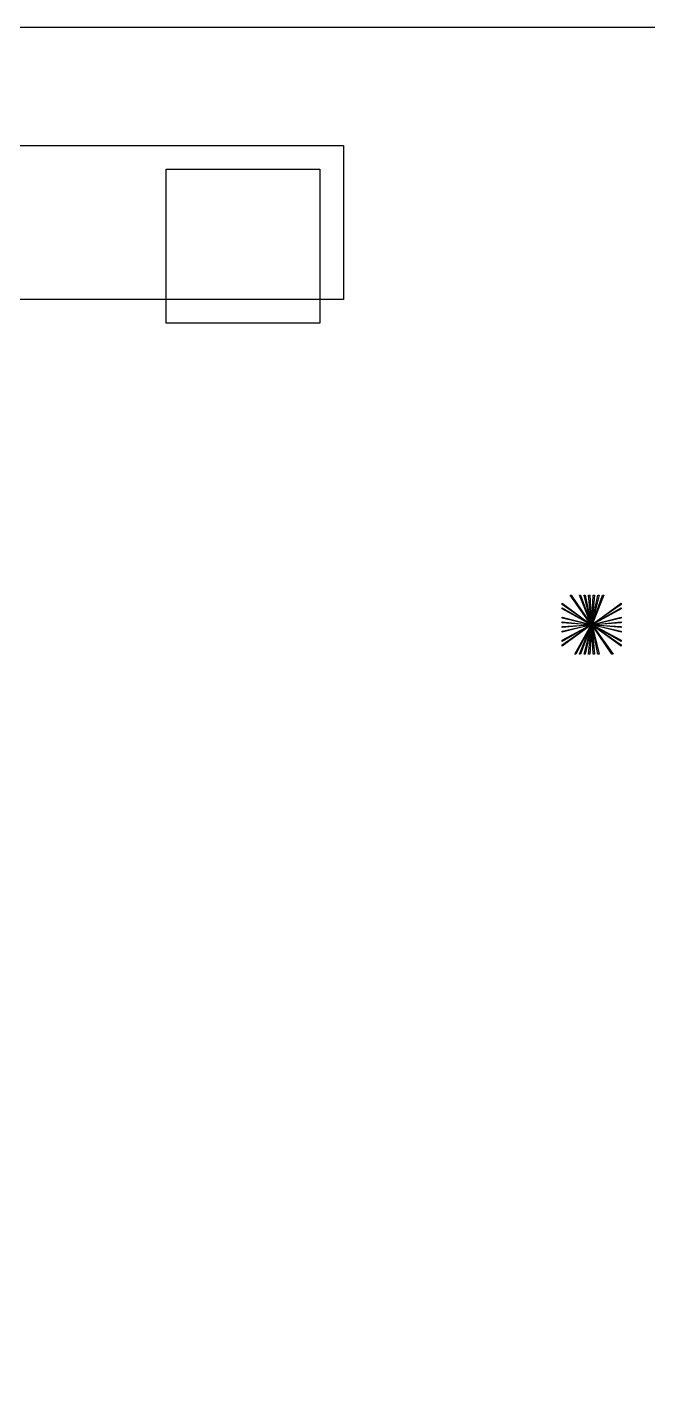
# Model space of a CAD drawing. Extents: x 0 to 6000, y 0 to 6000.
# Drawn here: x 2378 to 2902, y 4845 to 6000 of the extents above; entities that cross this region are included whole.
import ezdxf

# ---------------------------------------------------------------- set-up
doc = ezdxf.new("R2010")
doc.units = 0
doc.header["$MEASUREMENT"] = 0
for name, color, linetype in [('L0D0', 1, 'CONTINUOUS'), ('L13D0', 14, 'CONTINUOUS'), ('L19D0', 16, 'CONTINUOUS'), ('L2D0', 9, 'CONTINUOUS'), ('L5D0', 17, 'CONTINUOUS'), ('L7D0', 3, 'CONTINUOUS'), ('L9D0', 15, 'CONTINUOUS')]:
    doc.layers.add(name, color=color, linetype=linetype)

msp = doc.modelspace()

# ---------------------------------------------------------------- linework, layer by layer
at = {"layer": 'L0D0'}
msp.add_lwpolyline([(0, 0), (0, 6000), (6000, 6000), (6000, 0)], close=True, dxfattribs=at)
at = {"layer": 'L13D0'}
for points in [[(2854.519, 5494.82), (2854.518, 5494.821), (2854.517, 5494.821), (2854.516, 5494.821), (2854.515, 5494.821), (2854.514, 5494.821), (2854.513, 5494.822), (2854.511, 5494.822), (2854.51, 5494.822), (2854.509, 5494.822), (2854.508, 5494.823), (2854.507, 5494.823), (2854.506, 5494.823), (2854.505, 5494.824), (2854.504, 5494.824), (2854.504, 5494.824), (2854.503, 5494.825), (2854.502, 5494.825), (2854.501, 5494.826), (2854.5, 5494.826), (2854.499, 5494.827), (2854.498, 5494.827), (2854.497, 5494.828), (2854.496, 5494.828), (2854.495, 5494.829), (2854.494, 5494.829), (2854.493, 5494.83), (2854.492, 5494.83), (2854.492, 5494.831), (2854.491, 5494.831), (2854.49, 5494.832), (2854.489, 5494.833), (2854.488, 5494.833), (2854.487, 5494.834), (2854.487, 5494.835), (2854.486, 5494.835), (2854.485, 5494.836), (2854.484, 5494.837), (2854.484, 5494.838), (2854.483, 5494.838), (2854.482, 5494.839), (2854.481, 5494.84), (2854.481, 5494.841), (2854.48, 5494.841), (2854.479, 5494.842), (2854.479, 5494.843), (2854.478, 5494.844), (2854.477, 5494.845), (2854.477, 5494.846), (2854.476, 5494.846), (2854.476, 5494.847), (2854.475, 5494.848), (2854.475, 5494.849), (2854.474, 5494.85), (2854.474, 5494.851), (2854.473, 5494.852), (2854.473, 5494.853), (2854.472, 5494.854), (2854.472, 5494.855), (2854.471, 5494.856), (2854.471, 5494.857), (2854.47, 5494.858), (2854.47, 5494.858), (2854.47, 5494.859), (2854.469, 5494.86), (2854.469, 5494.861), (2854.469, 5494.862), (2854.468, 5494.863), (2854.468, 5494.864), (2854.468, 5494.865), (2854.468, 5494.867), (2854.467, 5494.868), (2854.467, 5494.869), (2854.467, 5494.87), (2854.467, 5494.871), (2854.467, 5494.872), (2854.466, 5494.873), (2854.466, 5494.874), (2854.466, 5494.875), (2854.466, 5494.876), (2854.466, 5494.877), (2854.466, 5494.878), (2854.466, 5494.879), (2854.466, 5494.88), (2854.466, 5494.881), (2854.466, 5494.882), (2854.466, 5494.883), (2854.466, 5494.884), (2854.466, 5494.885), (2854.466, 5494.886), (2854.466, 5494.887), (2854.467, 5494.888), (2854.467, 5494.889), (2854.467, 5494.89), (2854.467, 5494.891), (2854.467, 5494.892), (2854.468, 5494.893), (2854.468, 5494.895), (2854.468, 5494.896), (2854.468, 5494.897), (2854.469, 5494.898), (2854.469, 5494.899), (2854.469, 5494.9), (2854.47, 5494.901), (2854.47, 5494.902), (2854.47, 5494.902), (2854.471, 5494.903), (2854.471, 5494.904), (2854.472, 5494.905), (2854.472, 5494.906), (2854.473, 5494.907), (2854.473, 5494.908), (2854.474, 5494.909), (2854.474, 5494.91), (2854.475, 5494.911), (2854.475, 5494.912), (2854.476, 5494.913), (2854.476, 5494.914), (2854.477, 5494.914), (2854.477, 5494.915), (2854.478, 5494.916), (2854.479, 5494.917), (2854.479, 5494.918), (2854.48, 5494.919), (2854.481, 5494.919), (2854.481, 5494.92), (2854.482, 5494.921), (2854.483, 5494.922), (2854.484, 5494.922), (2854.484, 5494.923), (2854.485, 5494.924), (2854.486, 5494.925), (2854.487, 5494.925), (2854.487, 5494.926), (2854.488, 5494.927), (2854.489, 5494.927), (2854.49, 5494.928), (2854.491, 5494.929), (2854.492, 5494.929), (2854.492, 5494.93), (2854.493, 5494.93), (2854.494, 5494.931), (2854.495, 5494.931), (2854.496, 5494.932), (2854.497, 5494.932), (2854.498, 5494.933), (2854.499, 5494.933), (2854.5, 5494.934), (2854.501, 5494.934), (2854.502, 5494.935), (2854.503, 5494.935), (2854.504, 5494.936), (2854.504, 5494.936), (2854.505, 5494.936), (2854.506, 5494.937), (2854.507, 5494.937), (2854.508, 5494.937), (2854.509, 5494.938), (2854.51, 5494.938), (2854.511, 5494.938), (2854.511, 5495.056), (2836.846, 5520), (2837.846, 5520), (2854.541, 5495.076), (2854.541, 5494.938), (2854.542, 5494.938), (2854.543, 5494.938), (2854.544, 5494.937), (2854.545, 5494.937), (2854.546, 5494.937), (2854.547, 5494.936), (2854.548, 5494.936), (2854.548, 5494.936), (2854.549, 5494.935), (2854.55, 5494.935), (2854.551, 5494.934), (2854.552, 5494.934), (2854.553, 5494.933), (2854.554, 5494.933), (2854.555, 5494.932), (2854.556, 5494.932), (2854.557, 5494.931), (2854.558, 5494.931), (2854.559, 5494.93), (2854.56, 5494.93), (2854.56, 5494.929), (2854.561, 5494.929), (2854.562, 5494.928), (2854.563, 5494.927), (2854.564, 5494.927), (2854.565, 5494.926), (2854.565, 5494.925), (2854.566, 5494.925), (2854.567, 5494.924), (2854.568, 5494.923), (2854.568, 5494.922), (2854.569, 5494.922), (2854.57, 5494.921), (2854.571, 5494.92), (2854.571, 5494.919), (2854.572, 5494.919), (2854.573, 5494.918), (2854.573, 5494.917), (2854.574, 5494.916), (2854.575, 5494.915), (2854.575, 5494.914), (2854.576, 5494.914), (2854.576, 5494.913), (2854.577, 5494.912), (2854.577, 5494.911), (2854.578, 5494.91), (2854.578, 5494.909), (2854.579, 5494.908), (2854.579, 5494.907), (2854.58, 5494.906), (2854.58, 5494.905), (2854.581, 5494.904), (2854.581, 5494.903), (2854.582, 5494.902), (2854.582, 5494.902), (2854.582, 5494.901), (2854.583, 5494.9), (2854.583, 5494.899), (2854.583, 5494.898), (2854.584, 5494.897), (2854.584, 5494.896), (2854.584, 5494.895), (2854.584, 5494.893), (2854.585, 5494.892), (2854.585, 5494.891), (2854.585, 5494.89), (2854.585, 5494.889), (2854.585, 5494.888), (2854.586, 5494.887), (2854.586, 5494.886), (2854.586, 5494.885), (2854.586, 5494.884), (2854.586, 5494.883), (2854.586, 5494.882), (2854.586, 5494.881), (2854.586, 5494.88), (2854.586, 5494.879), (2854.586, 5494.878), (2854.586, 5494.877), (2854.586, 5494.876), (2854.586, 5494.875), (2854.586, 5494.874), (2854.586, 5494.873), (2854.585, 5494.872), (2854.585, 5494.871), (2854.585, 5494.87), (2854.585, 5494.869), (2854.585, 5494.868), (2854.584, 5494.867), (2854.584, 5494.865), (2854.584, 5494.864), (2854.584, 5494.863), (2854.583, 5494.862), (2854.583, 5494.861), (2854.583, 5494.86), (2854.582, 5494.859), (2854.582, 5494.858), (2854.582, 5494.858), (2854.581, 5494.857), (2854.581, 5494.856), (2854.58, 5494.855), (2854.58, 5494.854), (2854.579, 5494.853), (2854.579, 5494.852), (2854.578, 5494.851), (2854.578, 5494.85), (2854.577, 5494.849), (2854.577, 5494.848), (2854.576, 5494.847), (2854.576, 5494.846), (2854.575, 5494.846), (2854.575, 5494.845), (2854.574, 5494.844), (2854.573, 5494.843), (2854.573, 5494.842), (2854.572, 5494.841), (2854.571, 5494.841), (2854.571, 5494.84), (2854.57, 5494.839), (2854.569, 5494.838), (2854.568, 5494.838), (2854.568, 5494.837), (2854.567, 5494.836), (2854.566, 5494.835), (2854.565, 5494.835), (2854.565, 5494.834), (2854.564, 5494.833), (2854.563, 5494.833), (2854.562, 5494.832), (2854.561, 5494.831), (2854.56, 5494.831), (2854.56, 5494.83), (2854.559, 5494.83), (2854.558, 5494.829), (2854.557, 5494.829), (2854.556, 5494.828), (2854.555, 5494.828), (2854.554, 5494.827), (2854.553, 5494.827), (2854.552, 5494.826), (2854.551, 5494.826), (2854.55, 5494.825), (2854.549, 5494.825), (2854.548, 5494.824), (2854.548, 5494.824), (2854.547, 5494.824), (2854.546, 5494.823), (2854.545, 5494.823), (2854.544, 5494.823), (2854.543, 5494.822), (2854.542, 5494.822), (2854.541, 5494.822), (2854.539, 5494.822), (2854.538, 5494.821), (2854.537, 5494.821), (2854.536, 5494.821), (2854.535, 5494.821), (2854.534, 5494.821), (2854.533, 5494.82), (2854.532, 5494.82), (2854.531, 5494.82), (2854.53, 5494.82), (2854.529, 5494.82), (2854.528, 5494.82), (2854.527, 5494.82), (2854.526, 5494.82), (2854.525, 5494.82), (2854.524, 5494.82), (2854.523, 5494.82), (2854.522, 5494.82), (2854.521, 5494.82), (2854.52, 5494.82)], [(2854.661, 5494.82), (2854.66, 5494.821), (2854.659, 5494.821), (2854.658, 5494.821), (2854.657, 5494.821), (2854.656, 5494.821), (2854.655, 5494.822), (2854.653, 5494.822), (2854.652, 5494.822), (2854.651, 5494.822), (2854.65, 5494.823), (2854.649, 5494.823), (2854.648, 5494.823), (2854.647, 5494.824), (2854.646, 5494.824), (2854.646, 5494.824), (2854.645, 5494.825), (2854.644, 5494.825), (2854.643, 5494.826), (2854.642, 5494.826), (2854.641, 5494.827), (2854.64, 5494.827), (2854.639, 5494.828), (2854.638, 5494.828), (2854.637, 5494.829), (2854.636, 5494.829), (2854.635, 5494.83), (2854.634, 5494.83), (2854.634, 5494.831), (2854.633, 5494.831), (2854.632, 5494.832), (2854.631, 5494.833), (2854.63, 5494.833), (2854.629, 5494.834), (2854.629, 5494.835), (2854.628, 5494.835), (2854.627, 5494.836), (2854.626, 5494.837), (2854.626, 5494.838), (2854.625, 5494.838), (2854.624, 5494.839), (2854.623, 5494.84), (2854.623, 5494.841), (2854.622, 5494.841), (2854.621, 5494.842), (2854.621, 5494.843), (2854.62, 5494.844), (2854.619, 5494.845), (2854.619, 5494.846), (2854.618, 5494.846), (2854.618, 5494.847), (2854.617, 5494.848), (2854.617, 5494.849), (2854.616, 5494.85), (2854.616, 5494.851), (2854.615, 5494.852), (2854.615, 5494.853), (2854.614, 5494.854), (2854.614, 5494.855), (2854.613, 5494.856), (2854.613, 5494.857), (2854.612, 5494.858), (2854.612, 5494.858), (2854.612, 5494.859), (2854.611, 5494.86), (2854.611, 5494.861), (2854.611, 5494.862), (2854.61, 5494.863), (2854.61, 5494.864), (2854.61, 5494.865), (2854.61, 5494.867), (2854.609, 5494.868), (2854.609, 5494.869), (2854.609, 5494.87), (2854.609, 5494.871), (2854.609, 5494.872), (2854.608, 5494.873), (2854.608, 5494.874), (2854.608, 5494.875), (2854.608, 5494.876), (2854.608, 5494.877), (2854.608, 5494.878), (2854.608, 5494.879), (2854.608, 5494.88), (2854.608, 5494.881), (2854.608, 5494.882), (2854.608, 5494.883), (2854.608, 5494.884), (2854.608, 5494.885), (2854.608, 5494.886), (2854.608, 5494.887), (2854.609, 5494.888), (2854.609, 5494.889), (2854.609, 5494.89), (2854.609, 5494.891), (2854.609, 5494.892), (2854.61, 5494.893), (2854.61, 5494.895), (2854.61, 5494.896), (2854.61, 5494.897), (2854.611, 5494.898), (2854.611, 5494.899), (2854.611, 5494.9), (2854.612, 5494.901), (2854.612, 5494.902), (2854.612, 5494.902), (2854.613, 5494.903), (2854.613, 5494.904), (2854.614, 5494.905), (2854.614, 5494.906), (2854.615, 5494.907), (2854.615, 5494.908), (2854.616, 5494.909), (2854.616, 5494.91), (2854.617, 5494.911), (2854.617, 5494.912), (2854.618, 5494.913), (2854.618, 5494.914), (2854.619, 5494.914), (2854.619, 5494.915), (2854.62, 5494.916), (2854.621, 5494.917), (2854.621, 5494.918), (2854.622, 5494.919), (2854.623, 5494.919), (2854.623, 5494.92), (2854.624, 5494.921), (2854.625, 5494.922), (2854.626, 5494.922), (2854.626, 5494.923), (2854.627, 5494.924), (2854.628, 5494.925), (2854.629, 5494.925), (2854.629, 5494.926), (2854.63, 5494.927), (2854.631, 5494.927), (2854.632, 5494.928), (2854.633, 5494.929), (2854.634, 5494.929), (2854.634, 5494.93), (2854.635, 5494.93), (2854.636, 5494.931), (2854.637, 5494.931), (2854.638, 5494.932), (2854.639, 5494.932), (2854.64, 5494.933), (2854.641, 5494.933), (2854.642, 5494.934), (2854.643, 5494.934), (2854.644, 5494.935), (2854.645, 5494.935), (2854.646, 5494.936), (2854.646, 5494.936), (2854.647, 5494.936), (2854.648, 5494.937), (2854.649, 5494.937), (2854.65, 5494.937), (2854.651, 5494.938), (2854.652, 5494.938), (2854.653, 5494.938), (2854.653, 5495.056), (2848.615, 5520), (2849.615, 5520), (2854.683, 5495.066), (2854.683, 5494.938), (2854.684, 5494.938), (2854.685, 5494.938), (2854.686, 5494.937), (2854.687, 5494.937), (2854.688, 5494.937), (2854.689, 5494.936), (2854.69, 5494.936), (2854.69, 5494.936), (2854.691, 5494.935), (2854.692, 5494.935), (2854.693, 5494.934), (2854.694, 5494.934), (2854.695, 5494.933), (2854.696, 5494.933), (2854.697, 5494.932), (2854.698, 5494.932), (2854.699, 5494.931), (2854.7, 5494.931), (2854.701, 5494.93), (2854.702, 5494.93), (2854.702, 5494.929), (2854.703, 5494.929), (2854.704, 5494.928), (2854.705, 5494.927), (2854.706, 5494.927), (2854.707, 5494.926), (2854.707, 5494.925), (2854.708, 5494.925), (2854.709, 5494.924), (2854.71, 5494.923), (2854.71, 5494.922), (2854.711, 5494.922), (2854.712, 5494.921), (2854.713, 5494.92), (2854.713, 5494.919), (2854.714, 5494.919), (2854.715, 5494.918), (2854.715, 5494.917), (2854.716, 5494.916), (2854.717, 5494.915), (2854.717, 5494.914), (2854.718, 5494.914), (2854.718, 5494.913), (2854.719, 5494.912), (2854.719, 5494.911), (2854.72, 5494.91), (2854.72, 5494.909), (2854.721, 5494.908), (2854.721, 5494.907), (2854.722, 5494.906), (2854.722, 5494.905), (2854.723, 5494.904), (2854.723, 5494.903), (2854.724, 5494.902), (2854.724, 5494.902), (2854.724, 5494.901), (2854.725, 5494.9), (2854.725, 5494.899), (2854.725, 5494.898), (2854.726, 5494.897), (2854.726, 5494.896), (2854.726, 5494.895), (2854.726, 5494.893), (2854.727, 5494.892), (2854.727, 5494.891), (2854.727, 5494.89), (2854.727, 5494.889), (2854.727, 5494.888), (2854.728, 5494.887), (2854.728, 5494.886), (2854.728, 5494.885), (2854.728, 5494.884), (2854.728, 5494.883), (2854.728, 5494.882), (2854.728, 5494.881), (2854.728, 5494.88), (2854.728, 5494.879), (2854.728, 5494.878), (2854.728, 5494.877), (2854.728, 5494.876), (2854.728, 5494.875), (2854.728, 5494.874), (2854.728, 5494.873), (2854.727, 5494.872), (2854.727, 5494.871), (2854.727, 5494.87), (2854.727, 5494.869), (2854.727, 5494.868), (2854.726, 5494.867), (2854.726, 5494.865), (2854.726, 5494.864), (2854.726, 5494.863), (2854.725, 5494.862), (2854.725, 5494.861), (2854.725, 5494.86), (2854.724, 5494.859), (2854.724, 5494.858), (2854.724, 5494.858), (2854.723, 5494.857), (2854.723, 5494.856), (2854.722, 5494.855), (2854.722, 5494.854), (2854.721, 5494.853), (2854.721, 5494.852), (2854.72, 5494.851), (2854.72, 5494.85), (2854.719, 5494.849), (2854.719, 5494.848), (2854.718, 5494.847), (2854.718, 5494.846), (2854.717, 5494.846), (2854.717, 5494.845), (2854.716, 5494.844), (2854.715, 5494.843), (2854.715, 5494.842), (2854.714, 5494.841), (2854.713, 5494.841), (2854.713, 5494.84), (2854.712, 5494.839), (2854.711, 5494.838), (2854.71, 5494.838), (2854.71, 5494.837), (2854.709, 5494.836), (2854.708, 5494.835), (2854.707, 5494.835), (2854.707, 5494.834), (2854.706, 5494.833), (2854.705, 5494.833), (2854.704, 5494.832), (2854.703, 5494.831), (2854.702, 5494.831), (2854.702, 5494.83), (2854.701, 5494.83), (2854.7, 5494.829), (2854.699, 5494.829), (2854.698, 5494.828), (2854.697, 5494.828), (2854.696, 5494.827), (2854.695, 5494.827), (2854.694, 5494.826), (2854.693, 5494.826), (2854.692, 5494.825), (2854.691, 5494.825), (2854.69, 5494.824), (2854.69, 5494.824), (2854.689, 5494.824), (2854.688, 5494.823), (2854.687, 5494.823), (2854.686, 5494.823), (2854.685, 5494.822), (2854.684, 5494.822), (2854.683, 5494.822), (2854.681, 5494.822), (2854.68, 5494.821), (2854.679, 5494.821), (2854.678, 5494.821), (2854.677, 5494.821), (2854.676, 5494.821), (2854.675, 5494.82), (2854.674, 5494.82), (2854.673, 5494.82), (2854.672, 5494.82), (2854.671, 5494.82), (2854.67, 5494.82), (2854.669, 5494.82), (2854.668, 5494.82), (2854.667, 5494.82), (2854.666, 5494.82), (2854.665, 5494.82), (2854.664, 5494.82), (2854.663, 5494.82), (2854.662, 5494.82)], [(2854.345, 5494.79), (2854.343, 5494.791), (2854.341, 5494.791), (2854.34, 5494.791), (2854.338, 5494.791), (2854.337, 5494.792), (2854.335, 5494.792), (2854.334, 5494.792), (2854.332, 5494.793), (2854.331, 5494.793), (2854.329, 5494.793), (2854.328, 5494.794), (2854.326, 5494.794), (2854.325, 5494.795), (2854.323, 5494.795), (2854.322, 5494.796), (2854.32, 5494.797), (2854.319, 5494.797), (2854.317, 5494.798), (2854.316, 5494.798), (2854.315, 5494.799), (2854.313, 5494.8), (2854.312, 5494.801), (2854.31, 5494.801), (2854.309, 5494.802), (2854.308, 5494.803), (2854.306, 5494.804), (2854.305, 5494.805), (2854.304, 5494.805), (2854.302, 5494.806), (2854.301, 5494.807), (2854.3, 5494.808), (2854.299, 5494.809), (2854.297, 5494.81), (2854.296, 5494.811), (2854.295, 5494.812), (2854.294, 5494.813), (2854.293, 5494.814), (2854.291, 5494.815), (2854.29, 5494.816), (2854.289, 5494.817), (2854.288, 5494.819), (2854.287, 5494.82), (2854.286, 5494.821), (2854.285, 5494.822), (2854.284, 5494.823), (2854.283, 5494.825), (2854.282, 5494.826), (2854.281, 5494.827), (2854.28, 5494.828), (2854.279, 5494.83), (2854.279, 5494.831), (2854.278, 5494.832), (2854.277, 5494.834), (2854.276, 5494.835), (2854.275, 5494.836), (2854.275, 5494.838), (2854.274, 5494.839), (2854.273, 5494.841), (2854.272, 5494.842), (2854.272, 5494.843), (2854.271, 5494.845), (2854.271, 5494.846), (2854.27, 5494.848), (2854.269, 5494.849), (2854.269, 5494.851), (2854.268, 5494.852), (2854.268, 5494.854), (2854.267, 5494.855), (2854.267, 5494.857), (2854.267, 5494.858), (2854.266, 5494.86), (2854.266, 5494.861), (2854.266, 5494.863), (2854.265, 5494.864), (2854.265, 5494.865), (2854.148, 5494.865), (2830, 5496.462), (2830, 5497.462), (2854.148, 5494.895), (2854.265, 5494.895), (2854.265, 5494.896), (2854.266, 5494.897), (2854.266, 5494.899), (2854.266, 5494.9), (2854.267, 5494.902), (2854.267, 5494.903), (2854.267, 5494.905), (2854.268, 5494.906), (2854.268, 5494.908), (2854.269, 5494.909), (2854.269, 5494.911), (2854.27, 5494.912), (2854.271, 5494.914), (2854.271, 5494.915), (2854.272, 5494.917), (2854.272, 5494.918), (2854.273, 5494.919), (2854.274, 5494.921), (2854.275, 5494.922), (2854.275, 5494.924), (2854.276, 5494.925), (2854.277, 5494.926), (2854.278, 5494.928), (2854.279, 5494.929), (2854.279, 5494.93), (2854.28, 5494.932), (2854.281, 5494.933), (2854.282, 5494.934), (2854.283, 5494.935), (2854.284, 5494.937), (2854.285, 5494.938), (2854.286, 5494.939), (2854.287, 5494.94), (2854.288, 5494.941), (2854.289, 5494.943), (2854.29, 5494.944), (2854.291, 5494.945), (2854.293, 5494.946), (2854.294, 5494.947), (2854.295, 5494.948), (2854.296, 5494.949), (2854.297, 5494.95), (2854.299, 5494.951), (2854.3, 5494.952), (2854.301, 5494.953), (2854.302, 5494.954), (2854.304, 5494.955), (2854.305, 5494.955), (2854.306, 5494.956), (2854.308, 5494.957), (2854.309, 5494.958), (2854.31, 5494.959), (2854.312, 5494.959), (2854.313, 5494.96), (2854.315, 5494.961), (2854.316, 5494.962), (2854.317, 5494.962), (2854.319, 5494.963), (2854.32, 5494.963), (2854.322, 5494.964), (2854.323, 5494.965), (2854.325, 5494.965), (2854.326, 5494.966), (2854.328, 5494.966), (2854.329, 5494.967), (2854.331, 5494.967), (2854.332, 5494.967), (2854.334, 5494.968), (2854.335, 5494.968), (2854.337, 5494.968), (2854.338, 5494.969), (2854.34, 5494.969), (2854.341, 5494.969), (2854.343, 5494.969), (2854.345, 5494.97), (2854.346, 5494.97), (2854.348, 5494.97), (2854.349, 5494.97), (2854.351, 5494.97), (2854.352, 5494.97), (2854.354, 5494.97), (2854.356, 5494.97), (2854.357, 5494.97), (2854.359, 5494.97), (2854.36, 5494.97), (2854.362, 5494.97), (2854.363, 5494.97), (2854.365, 5494.969), (2854.367, 5494.969), (2854.368, 5494.969), (2854.37, 5494.969), (2854.371, 5494.968), (2854.373, 5494.968), (2854.374, 5494.968), (2854.376, 5494.967), (2854.377, 5494.967), (2854.379, 5494.967), (2854.38, 5494.966), (2854.382, 5494.966), (2854.383, 5494.965), (2854.385, 5494.965), (2854.386, 5494.964), (2854.388, 5494.963), (2854.389, 5494.963), (2854.391, 5494.962), (2854.392, 5494.962), (2854.393, 5494.961), (2854.395, 5494.96), (2854.396, 5494.959), (2854.398, 5494.959), (2854.399, 5494.958), (2854.4, 5494.957), (2854.402, 5494.956), (2854.403, 5494.955), (2854.404, 5494.955), (2854.406, 5494.954), (2854.407, 5494.953), (2854.408, 5494.952), (2854.409, 5494.951), (2854.411, 5494.95), (2854.412, 5494.949), (2854.413, 5494.948), (2854.414, 5494.947), (2854.415, 5494.946), (2854.417, 5494.945), (2854.418, 5494.944), (2854.419, 5494.943), (2854.42, 5494.941), (2854.421, 5494.94), (2854.422, 5494.939), (2854.423, 5494.938), (2854.424, 5494.937), (2854.425, 5494.935), (2854.426, 5494.934), (2854.427, 5494.933), (2854.428, 5494.932), (2854.429, 5494.93), (2854.429, 5494.929), (2854.43, 5494.928), (2854.431, 5494.926), (2854.432, 5494.925), (2854.433, 5494.924), (2854.433, 5494.922), (2854.434, 5494.921), (2854.435, 5494.919), (2854.436, 5494.918), (2854.436, 5494.917), (2854.437, 5494.915), (2854.437, 5494.914), (2854.438, 5494.912), (2854.439, 5494.911), (2854.439, 5494.909), (2854.44, 5494.908), (2854.44, 5494.906), (2854.441, 5494.905), (2854.441, 5494.903), (2854.441, 5494.902), (2854.442, 5494.9), (2854.442, 5494.899), (2854.442, 5494.897), (2854.443, 5494.896), (2854.443, 5494.894), (2854.443, 5494.893), (2854.443, 5494.891), (2854.444, 5494.889), (2854.444, 5494.888), (2854.444, 5494.886), (2854.444, 5494.885), (2854.444, 5494.883), (2854.444, 5494.882), (2854.444, 5494.88), (2854.444, 5494.878), (2854.444, 5494.877), (2854.444, 5494.875), (2854.444, 5494.874), (2854.444, 5494.872), (2854.444, 5494.871), (2854.443, 5494.869), (2854.443, 5494.867), (2854.443, 5494.866), (2854.443, 5494.864), (2854.442, 5494.863), (2854.442, 5494.861), (2854.442, 5494.86), (2854.441, 5494.858), (2854.441, 5494.857), (2854.441, 5494.855), (2854.44, 5494.854), (2854.44, 5494.852), (2854.439, 5494.851), (2854.439, 5494.849), (2854.438, 5494.848), (2854.437, 5494.846), (2854.437, 5494.845), (2854.436, 5494.843), (2854.436, 5494.842), (2854.435, 5494.841), (2854.434, 5494.839), (2854.433, 5494.838), (2854.433, 5494.836), (2854.432, 5494.835), (2854.431, 5494.834), (2854.43, 5494.832), (2854.429, 5494.831), (2854.429, 5494.83), (2854.428, 5494.828), (2854.427, 5494.827), (2854.426, 5494.826), (2854.425, 5494.825), (2854.424, 5494.823), (2854.423, 5494.822), (2854.422, 5494.821), (2854.421, 5494.82), (2854.42, 5494.819), (2854.419, 5494.817), (2854.418, 5494.816), (2854.417, 5494.815), (2854.415, 5494.814), (2854.414, 5494.813), (2854.413, 5494.812), (2854.412, 5494.811), (2854.411, 5494.81), (2854.409, 5494.809), (2854.408, 5494.808), (2854.407, 5494.807), (2854.406, 5494.806), (2854.404, 5494.805), (2854.403, 5494.805), (2854.402, 5494.804), (2854.4, 5494.803), (2854.399, 5494.802), (2854.398, 5494.801), (2854.396, 5494.801), (2854.395, 5494.8), (2854.393, 5494.799), (2854.392, 5494.798), (2854.391, 5494.798), (2854.389, 5494.797), (2854.388, 5494.797), (2854.386, 5494.796), (2854.385, 5494.795), (2854.383, 5494.795), (2854.382, 5494.794), (2854.38, 5494.794), (2854.379, 5494.793), (2854.377, 5494.793), (2854.376, 5494.793), (2854.374, 5494.792), (2854.373, 5494.792), (2854.371, 5494.792), (2854.37, 5494.791), (2854.368, 5494.791), (2854.367, 5494.791), (2854.365, 5494.791), (2854.363, 5494.79), (2854.362, 5494.79), (2854.36, 5494.79), (2854.359, 5494.79), (2854.357, 5494.79), (2854.356, 5494.79), (2854.354, 5494.79), (2854.352, 5494.79), (2854.351, 5494.79), (2854.349, 5494.79), (2854.348, 5494.79), (2854.346, 5494.79)], [(2848.615, 5470), (2854.985, 5494.734), (2854.985, 5494.85), (2854.985, 5494.85), (2854.984, 5494.85), (2854.983, 5494.85), (2854.983, 5494.85), (2854.982, 5494.85), (2854.981, 5494.85), (2854.981, 5494.85), (2854.98, 5494.85), (2854.979, 5494.85), (2854.978, 5494.85), (2854.977, 5494.85), (2854.977, 5494.85), (2854.976, 5494.85), (2854.975, 5494.85), (2854.974, 5494.85), (2854.973, 5494.85), (2854.972, 5494.85), (2854.971, 5494.85), (2854.97, 5494.85), (2854.969, 5494.85), (2854.968, 5494.85), (2854.967, 5494.85), (2854.966, 5494.85), (2854.965, 5494.85), (2854.963, 5494.85), (2854.962, 5494.85), (2854.961, 5494.85), (2854.959, 5494.85), (2854.958, 5494.85), (2854.956, 5494.85), (2854.955, 5494.85), (2854.953, 5494.851), (2854.951, 5494.851), (2854.949, 5494.851), (2854.947, 5494.851), (2854.945, 5494.851), (2854.943, 5494.851), (2854.94, 5494.851), (2854.938, 5494.851), (2854.935, 5494.851), (2854.932, 5494.851), (2854.929, 5494.851), (2854.925, 5494.851), (2854.922, 5494.852), (2854.918, 5494.852), (2854.913, 5494.852), (2854.909, 5494.852), (2854.903, 5494.852), (2854.898, 5494.853), (2854.892, 5494.853), (2854.885, 5494.853), (2854.877, 5494.854), (2854.869, 5494.854), (2854.859, 5494.855), (2854.849, 5494.856), (2854.838, 5494.857), (2854.825, 5494.859), (2854.812, 5494.86), (2854.798, 5494.862), (2854.784, 5494.865), (2854.771, 5494.868), (2854.76, 5494.872), (2854.753, 5494.876), (2854.75, 5494.88), (2854.753, 5494.884), (2854.76, 5494.888), (2854.771, 5494.892), (2854.784, 5494.895), (2854.798, 5494.898), (2854.812, 5494.9), (2854.825, 5494.901), (2854.838, 5494.903), (2854.849, 5494.904), (2854.859, 5494.905), (2854.869, 5494.906), (2854.877, 5494.906), (2854.885, 5494.907), (2854.892, 5494.907), (2854.898, 5494.907), (2854.903, 5494.908), (2854.909, 5494.908), (2854.913, 5494.908), (2854.918, 5494.908), (2854.922, 5494.908), (2854.925, 5494.909), (2854.929, 5494.909), (2854.932, 5494.909), (2854.935, 5494.909), (2854.938, 5494.909), (2854.94, 5494.909), (2854.943, 5494.909), (2854.945, 5494.909), (2854.947, 5494.909), (2854.949, 5494.909), (2854.951, 5494.909), (2854.953, 5494.909), (2854.955, 5494.91), (2854.956, 5494.91), (2854.958, 5494.91), (2854.959, 5494.91), (2854.961, 5494.91), (2854.962, 5494.91), (2854.963, 5494.91), (2854.965, 5494.91), (2854.966, 5494.91), (2854.967, 5494.91), (2854.968, 5494.91), (2854.969, 5494.91), (2854.97, 5494.91), (2854.971, 5494.91), (2854.972, 5494.91), (2854.973, 5494.91), (2854.974, 5494.91), (2854.975, 5494.91), (2854.976, 5494.91), (2854.977, 5494.91), (2854.977, 5494.91), (2854.978, 5494.91), (2854.979, 5494.91), (2854.98, 5494.91), (2854.981, 5494.91), (2854.981, 5494.91), (2854.982, 5494.91), (2854.983, 5494.91), (2854.983, 5494.91), (2854.984, 5494.91), (2854.985, 5494.91), (2854.985, 5494.91), (2854.986, 5494.91), (2854.987, 5494.91), (2854.987, 5494.91), (2854.988, 5494.91), (2854.988, 5494.91), (2854.989, 5494.91), (2854.99, 5494.91), (2854.99, 5494.91), (2854.991, 5494.91), (2854.991, 5494.91), (2854.992, 5494.91), (2854.993, 5494.91), (2854.993, 5494.91), (2854.994, 5494.91), (2854.994, 5494.91), (2854.995, 5494.91), (2854.995, 5494.91), (2854.996, 5494.91), (2854.996, 5494.91), (2854.997, 5494.91), (2854.997, 5494.91), (2854.998, 5494.91), (2854.998, 5494.91), (2854.999, 5494.91), (2854.999, 5494.91), (2855, 5494.91), (2855.001, 5494.91), (2855.001, 5494.91), (2855.002, 5494.91), (2855.002, 5494.91), (2855.003, 5494.91), (2855.003, 5494.91), (2855.004, 5494.91), (2855.004, 5494.91), (2855.005, 5494.91), (2855.005, 5494.91), (2855.006, 5494.91), (2855.006, 5494.91), (2855.007, 5494.91), (2855.007, 5494.91), (2855.008, 5494.91), (2855.009, 5494.91), (2855.009, 5494.91), (2855.01, 5494.91), (2855.01, 5494.91), (2855.011, 5494.91), (2855.012, 5494.91), (2855.012, 5494.91), (2855.013, 5494.91), (2855.013, 5494.91), (2855.014, 5494.91), (2855.015, 5494.91), (2855.015, 5494.91), (2855.016, 5494.91), (2855.017, 5494.91), (2855.017, 5494.91), (2855.018, 5494.91), (2855.019, 5494.91), (2855.019, 5494.91), (2855.02, 5494.91), (2855.021, 5494.91), (2855.022, 5494.91), (2855.023, 5494.91), (2855.023, 5494.91), (2855.024, 5494.91), (2855.025, 5494.91), (2855.026, 5494.91), (2855.027, 5494.91), (2855.028, 5494.91), (2855.029, 5494.91), (2855.03, 5494.91), (2855.031, 5494.91), (2855.032, 5494.91), (2855.033, 5494.91), (2855.034, 5494.91), (2855.035, 5494.91), (2855.037, 5494.91), (2855.038, 5494.91), (2855.039, 5494.91), (2855.041, 5494.91), (2855.042, 5494.91), (2855.044, 5494.91), (2855.045, 5494.91), (2855.047, 5494.909), (2855.049, 5494.909), (2855.051, 5494.909), (2855.053, 5494.909), (2855.055, 5494.909), (2855.057, 5494.909), (2855.06, 5494.909), (2855.062, 5494.909), (2855.065, 5494.909), (2855.068, 5494.909), (2855.071, 5494.909), (2855.075, 5494.909), (2855.078, 5494.908), (2855.082, 5494.908), (2855.087, 5494.908), (2855.091, 5494.908), (2855.097, 5494.908), (2855.102, 5494.907), (2855.108, 5494.907), (2855.115, 5494.907), (2855.123, 5494.906), (2855.131, 5494.906), (2855.141, 5494.905), (2855.151, 5494.904), (2855.162, 5494.903), (2855.175, 5494.901), (2855.188, 5494.9), (2855.202, 5494.898), (2855.216, 5494.895), (2855.229, 5494.892), (2855.24, 5494.888), (2855.247, 5494.884), (2855.25, 5494.88), (2855.247, 5494.876), (2855.24, 5494.872), (2855.229, 5494.868), (2855.216, 5494.865), (2855.202, 5494.862), (2855.188, 5494.86), (2855.175, 5494.859), (2855.162, 5494.857), (2855.151, 5494.856), (2855.141, 5494.855), (2855.131, 5494.854), (2855.123, 5494.854), (2855.115, 5494.853), (2855.108, 5494.853), (2855.102, 5494.853), (2855.097, 5494.852), (2855.091, 5494.852), (2855.087, 5494.852), (2855.082, 5494.852), (2855.078, 5494.852), (2855.075, 5494.851), (2855.071, 5494.851), (2855.068, 5494.851), (2855.065, 5494.851), (2855.062, 5494.851), (2855.06, 5494.851), (2855.057, 5494.851), (2855.055, 5494.851), (2855.053, 5494.851), (2855.051, 5494.851), (2855.049, 5494.851), (2855.047, 5494.851), (2855.045, 5494.85), (2855.044, 5494.85), (2855.042, 5494.85), (2855.041, 5494.85), (2855.039, 5494.85), (2855.038, 5494.85), (2855.037, 5494.85), (2855.035, 5494.85), (2855.034, 5494.85), (2855.033, 5494.85), (2855.032, 5494.85), (2855.031, 5494.85), (2855.03, 5494.85), (2855.029, 5494.85), (2855.028, 5494.85), (2855.027, 5494.85), (2855.026, 5494.85), (2855.025, 5494.85), (2855.024, 5494.85), (2855.023, 5494.85), (2855.023, 5494.85), (2855.022, 5494.85), (2855.021, 5494.85), (2855.02, 5494.85), (2855.019, 5494.85), (2855.019, 5494.85), (2855.018, 5494.85), (2855.017, 5494.85), (2855.017, 5494.85), (2855.016, 5494.85), (2855.015, 5494.85), (2855.015, 5494.85), (2855.015, 5494.734), (2849.615, 5470)], [(2856.462, 5470), (2855.317, 5494.694), (2855.317, 5494.822), (2855.316, 5494.822), (2855.315, 5494.822), (2855.314, 5494.823), (2855.313, 5494.823), (2855.312, 5494.823), (2855.311, 5494.824), (2855.31, 5494.824), (2855.31, 5494.824), (2855.309, 5494.825), (2855.308, 5494.825), (2855.307, 5494.826), (2855.306, 5494.826), (2855.305, 5494.827), (2855.304, 5494.827), (2855.303, 5494.828), (2855.302, 5494.828), (2855.301, 5494.829), (2855.3, 5494.829), (2855.299, 5494.83), (2855.298, 5494.83), (2855.298, 5494.831), (2855.297, 5494.831), (2855.296, 5494.832), (2855.295, 5494.833), (2855.294, 5494.833), (2855.293, 5494.834), (2855.293, 5494.835), (2855.292, 5494.835), (2855.291, 5494.836), (2855.29, 5494.837), (2855.29, 5494.838), (2855.289, 5494.838), (2855.288, 5494.839), (2855.287, 5494.84), (2855.287, 5494.841), (2855.286, 5494.841), (2855.285, 5494.842), (2855.285, 5494.843), (2855.284, 5494.844), (2855.283, 5494.845), (2855.283, 5494.846), (2855.282, 5494.846), (2855.282, 5494.847), (2855.281, 5494.848), (2855.281, 5494.849), (2855.28, 5494.85), (2855.28, 5494.851), (2855.279, 5494.852), (2855.279, 5494.853), (2855.278, 5494.854), (2855.278, 5494.855), (2855.277, 5494.856), (2855.277, 5494.857), (2855.276, 5494.858), (2855.276, 5494.858), (2855.276, 5494.859), (2855.275, 5494.86), (2855.275, 5494.861), (2855.275, 5494.862), (2855.274, 5494.863), (2855.274, 5494.864), (2855.274, 5494.865), (2855.274, 5494.867), (2855.273, 5494.868), (2855.273, 5494.869), (2855.273, 5494.87), (2855.273, 5494.871), (2855.273, 5494.872), (2855.272, 5494.873), (2855.272, 5494.874), (2855.272, 5494.875), (2855.272, 5494.876), (2855.272, 5494.877), (2855.272, 5494.878), (2855.272, 5494.879), (2855.272, 5494.88), (2855.272, 5494.881), (2855.272, 5494.882), (2855.272, 5494.883), (2855.272, 5494.884), (2855.272, 5494.885), (2855.272, 5494.886), (2855.272, 5494.887), (2855.273, 5494.888), (2855.273, 5494.889), (2855.273, 5494.89), (2855.273, 5494.891), (2855.273, 5494.892), (2855.274, 5494.893), (2855.274, 5494.895), (2855.274, 5494.896), (2855.274, 5494.897), (2855.275, 5494.898), (2855.275, 5494.899), (2855.275, 5494.9), (2855.276, 5494.901), (2855.276, 5494.902), (2855.276, 5494.902), (2855.277, 5494.903), (2855.277, 5494.904), (2855.278, 5494.905), (2855.278, 5494.906), (2855.279, 5494.907), (2855.279, 5494.908), (2855.28, 5494.909), (2855.28, 5494.91), (2855.281, 5494.911), (2855.281, 5494.912), (2855.282, 5494.913), (2855.282, 5494.914), (2855.283, 5494.914), (2855.283, 5494.915), (2855.284, 5494.916), (2855.285, 5494.917), (2855.285, 5494.918), (2855.286, 5494.919), (2855.287, 5494.919), (2855.287, 5494.92), (2855.288, 5494.921), (2855.289, 5494.922), (2855.29, 5494.922), (2855.29, 5494.923), (2855.291, 5494.924), (2855.292, 5494.925), (2855.293, 5494.925), (2855.293, 5494.926), (2855.294, 5494.927), (2855.295, 5494.927), (2855.296, 5494.928), (2855.297, 5494.929), (2855.298, 5494.929), (2855.298, 5494.93), (2855.299, 5494.93), (2855.3, 5494.931), (2855.301, 5494.931), (2855.302, 5494.932), (2855.303, 5494.932), (2855.304, 5494.933), (2855.305, 5494.933), (2855.306, 5494.934), (2855.307, 5494.934), (2855.308, 5494.935), (2855.309, 5494.935), (2855.31, 5494.936), (2855.31, 5494.936), (2855.311, 5494.936), (2855.312, 5494.937), (2855.313, 5494.937), (2855.314, 5494.937), (2855.315, 5494.938), (2855.316, 5494.938), (2855.317, 5494.938), (2855.319, 5494.938), (2855.32, 5494.939), (2855.321, 5494.939), (2855.322, 5494.939), (2855.323, 5494.939), (2855.324, 5494.939), (2855.325, 5494.94), (2855.326, 5494.94), (2855.327, 5494.94), (2855.328, 5494.94), (2855.329, 5494.94), (2855.33, 5494.94), (2855.331, 5494.94), (2855.332, 5494.94), (2855.333, 5494.94), (2855.334, 5494.94), (2855.335, 5494.94), (2855.336, 5494.94), (2855.337, 5494.94), (2855.338, 5494.94), (2855.339, 5494.94), (2855.34, 5494.939), (2855.341, 5494.939), (2855.342, 5494.939), (2855.343, 5494.939), (2855.344, 5494.939), (2855.345, 5494.938), (2855.347, 5494.938), (2855.348, 5494.938), (2855.349, 5494.938), (2855.35, 5494.937), (2855.351, 5494.937), (2855.352, 5494.937), (2855.353, 5494.936), (2855.354, 5494.936), (2855.354, 5494.936), (2855.355, 5494.935), (2855.356, 5494.935), (2855.357, 5494.934), (2855.358, 5494.934), (2855.359, 5494.933), (2855.36, 5494.933), (2855.361, 5494.932), (2855.362, 5494.932), (2855.363, 5494.931), (2855.364, 5494.931), (2855.365, 5494.93), (2855.366, 5494.93), (2855.366, 5494.929), (2855.367, 5494.929), (2855.368, 5494.928), (2855.369, 5494.927), (2855.37, 5494.927), (2855.371, 5494.926), (2855.371, 5494.925), (2855.372, 5494.925), (2855.373, 5494.924), (2855.374, 5494.923), (2855.374, 5494.922), (2855.375, 5494.922), (2855.376, 5494.921), (2855.377, 5494.92), (2855.377, 5494.919), (2855.378, 5494.919), (2855.379, 5494.918), (2855.379, 5494.917), (2855.38, 5494.916), (2855.381, 5494.915), (2855.381, 5494.914), (2855.382, 5494.914), (2855.382, 5494.913), (2855.383, 5494.912), (2855.383, 5494.911), (2855.384, 5494.91), (2855.384, 5494.909), (2855.385, 5494.908), (2855.385, 5494.907), (2855.386, 5494.906), (2855.386, 5494.905), (2855.387, 5494.904), (2855.387, 5494.903), (2855.388, 5494.902), (2855.388, 5494.902), (2855.388, 5494.901), (2855.389, 5494.9), (2855.389, 5494.899), (2855.389, 5494.898), (2855.39, 5494.897), (2855.39, 5494.896), (2855.39, 5494.895), (2855.39, 5494.893), (2855.391, 5494.892), (2855.391, 5494.891), (2855.391, 5494.89), (2855.391, 5494.889), (2855.391, 5494.888), (2855.392, 5494.887), (2855.392, 5494.886), (2855.392, 5494.885), (2855.392, 5494.884), (2855.392, 5494.883), (2855.392, 5494.882), (2855.392, 5494.881), (2855.392, 5494.88), (2855.392, 5494.879), (2855.392, 5494.878), (2855.392, 5494.877), (2855.392, 5494.876), (2855.392, 5494.875), (2855.392, 5494.874), (2855.392, 5494.873), (2855.391, 5494.872), (2855.391, 5494.871), (2855.391, 5494.87), (2855.391, 5494.869), (2855.391, 5494.868), (2855.39, 5494.867), (2855.39, 5494.865), (2855.39, 5494.864), (2855.39, 5494.863), (2855.389, 5494.862), (2855.389, 5494.861), (2855.389, 5494.86), (2855.388, 5494.859), (2855.388, 5494.858), (2855.388, 5494.858), (2855.387, 5494.857), (2855.387, 5494.856), (2855.386, 5494.855), (2855.386, 5494.854), (2855.385, 5494.853), (2855.385, 5494.852), (2855.384, 5494.851), (2855.384, 5494.85), (2855.383, 5494.849), (2855.383, 5494.848), (2855.382, 5494.847), (2855.382, 5494.846), (2855.381, 5494.846), (2855.381, 5494.845), (2855.38, 5494.844), (2855.379, 5494.843), (2855.379, 5494.842), (2855.378, 5494.841), (2855.377, 5494.841), (2855.377, 5494.84), (2855.376, 5494.839), (2855.375, 5494.838), (2855.374, 5494.838), (2855.374, 5494.837), (2855.373, 5494.836), (2855.372, 5494.835), (2855.371, 5494.835), (2855.371, 5494.834), (2855.37, 5494.833), (2855.369, 5494.833), (2855.368, 5494.832), (2855.367, 5494.831), (2855.366, 5494.831), (2855.366, 5494.83), (2855.365, 5494.83), (2855.364, 5494.829), (2855.363, 5494.829), (2855.362, 5494.828), (2855.361, 5494.828), (2855.36, 5494.827), (2855.359, 5494.827), (2855.358, 5494.826), (2855.357, 5494.826), (2855.356, 5494.825), (2855.355, 5494.825), (2855.354, 5494.824), (2855.354, 5494.824), (2855.353, 5494.824), (2855.352, 5494.823), (2855.351, 5494.823), (2855.35, 5494.823), (2855.349, 5494.822), (2855.348, 5494.822), (2855.347, 5494.822), (2855.347, 5494.704), (2857.462, 5470)], [(2872.154, 5470), (2855.459, 5494.684), (2855.459, 5494.822), (2855.458, 5494.822), (2855.457, 5494.822), (2855.456, 5494.823), (2855.455, 5494.823), (2855.454, 5494.823), (2855.453, 5494.824), (2855.452, 5494.824), (2855.452, 5494.824), (2855.451, 5494.825), (2855.45, 5494.825), (2855.449, 5494.826), (2855.448, 5494.826), (2855.447, 5494.827), (2855.446, 5494.827), (2855.445, 5494.828), (2855.444, 5494.828), (2855.443, 5494.829), (2855.442, 5494.829), (2855.441, 5494.83), (2855.44, 5494.83), (2855.44, 5494.831), (2855.439, 5494.831), (2855.438, 5494.832), (2855.437, 5494.833), (2855.436, 5494.833), (2855.435, 5494.834), (2855.435, 5494.835), (2855.434, 5494.835), (2855.433, 5494.836), (2855.432, 5494.837), (2855.432, 5494.838), (2855.431, 5494.838), (2855.43, 5494.839), (2855.429, 5494.84), (2855.429, 5494.841), (2855.428, 5494.841), (2855.427, 5494.842), (2855.427, 5494.843), (2855.426, 5494.844), (2855.425, 5494.845), (2855.425, 5494.846), (2855.424, 5494.846), (2855.424, 5494.847), (2855.423, 5494.848), (2855.423, 5494.849), (2855.422, 5494.85), (2855.422, 5494.851), (2855.421, 5494.852), (2855.421, 5494.853), (2855.42, 5494.854), (2855.42, 5494.855), (2855.419, 5494.856), (2855.419, 5494.857), (2855.418, 5494.858), (2855.418, 5494.858), (2855.418, 5494.859), (2855.417, 5494.86), (2855.417, 5494.861), (2855.417, 5494.862), (2855.416, 5494.863), (2855.416, 5494.864), (2855.416, 5494.865), (2855.416, 5494.867), (2855.415, 5494.868), (2855.415, 5494.869), (2855.415, 5494.87), (2855.415, 5494.871), (2855.415, 5494.872), (2855.414, 5494.873), (2855.414, 5494.874), (2855.414, 5494.875), (2855.414, 5494.876), (2855.414, 5494.877), (2855.414, 5494.878), (2855.414, 5494.879), (2855.414, 5494.88), (2855.414, 5494.881), (2855.414, 5494.882), (2855.414, 5494.883), (2855.414, 5494.884), (2855.414, 5494.885), (2855.414, 5494.886), (2855.414, 5494.887), (2855.415, 5494.888), (2855.415, 5494.889), (2855.415, 5494.89), (2855.415, 5494.891), (2855.415, 5494.892), (2855.416, 5494.893), (2855.416, 5494.895), (2855.416, 5494.896), (2855.416, 5494.897), (2855.417, 5494.898), (2855.417, 5494.899), (2855.417, 5494.9), (2855.418, 5494.901), (2855.418, 5494.902), (2855.418, 5494.902), (2855.419, 5494.903), (2855.419, 5494.904), (2855.42, 5494.905), (2855.42, 5494.906), (2855.421, 5494.907), (2855.421, 5494.908), (2855.422, 5494.909), (2855.422, 5494.91), (2855.423, 5494.911), (2855.423, 5494.912), (2855.424, 5494.913), (2855.424, 5494.914), (2855.425, 5494.914), (2855.425, 5494.915), (2855.426, 5494.916), (2855.427, 5494.917), (2855.427, 5494.918), (2855.428, 5494.919), (2855.429, 5494.919), (2855.429, 5494.92), (2855.43, 5494.921), (2855.431, 5494.922), (2855.432, 5494.922), (2855.432, 5494.923), (2855.433, 5494.924), (2855.434, 5494.925), (2855.435, 5494.925), (2855.435, 5494.926), (2855.436, 5494.927), (2855.437, 5494.927), (2855.438, 5494.928), (2855.439, 5494.929), (2855.44, 5494.929), (2855.44, 5494.93), (2855.441, 5494.93), (2855.442, 5494.931), (2855.443, 5494.931), (2855.444, 5494.932), (2855.445, 5494.932), (2855.446, 5494.933), (2855.447, 5494.933), (2855.448, 5494.934), (2855.449, 5494.934), (2855.45, 5494.935), (2855.451, 5494.935), (2855.452, 5494.936), (2855.452, 5494.936), (2855.453, 5494.936), (2855.454, 5494.937), (2855.455, 5494.937), (2855.456, 5494.937), (2855.457, 5494.938), (2855.458, 5494.938), (2855.459, 5494.938), (2855.461, 5494.938), (2855.462, 5494.939), (2855.463, 5494.939), (2855.464, 5494.939), (2855.465, 5494.939), (2855.466, 5494.939), (2855.467, 5494.94), (2855.468, 5494.94), (2855.469, 5494.94), (2855.47, 5494.94), (2855.471, 5494.94), (2855.472, 5494.94), (2855.473, 5494.94), (2855.474, 5494.94), (2855.475, 5494.94), (2855.476, 5494.94), (2855.477, 5494.94), (2855.478, 5494.94), (2855.479, 5494.94), (2855.48, 5494.94), (2855.481, 5494.94), (2855.482, 5494.939), (2855.483, 5494.939), (2855.484, 5494.939), (2855.485, 5494.939), (2855.486, 5494.939), (2855.487, 5494.938), (2855.489, 5494.938), (2855.49, 5494.938), (2855.491, 5494.938), (2855.492, 5494.937), (2855.493, 5494.937), (2855.494, 5494.937), (2855.495, 5494.936), (2855.496, 5494.936), (2855.496, 5494.936), (2855.497, 5494.935), (2855.498, 5494.935), (2855.499, 5494.934), (2855.5, 5494.934), (2855.501, 5494.933), (2855.502, 5494.933), (2855.503, 5494.932), (2855.504, 5494.932), (2855.505, 5494.931), (2855.506, 5494.931), (2855.507, 5494.93), (2855.508, 5494.93), (2855.508, 5494.929), (2855.509, 5494.929), (2855.51, 5494.928), (2855.511, 5494.927), (2855.512, 5494.927), (2855.513, 5494.926), (2855.513, 5494.925), (2855.514, 5494.925), (2855.515, 5494.924), (2855.516, 5494.923), (2855.516, 5494.922), (2855.517, 5494.922), (2855.518, 5494.921), (2855.519, 5494.92), (2855.519, 5494.919), (2855.52, 5494.919), (2855.521, 5494.918), (2855.521, 5494.917), (2855.522, 5494.916), (2855.523, 5494.915), (2855.523, 5494.914), (2855.524, 5494.914), (2855.524, 5494.913), (2855.525, 5494.912), (2855.525, 5494.911), (2855.526, 5494.91), (2855.526, 5494.909), (2855.527, 5494.908), (2855.527, 5494.907), (2855.528, 5494.906), (2855.528, 5494.905), (2855.529, 5494.904), (2855.529, 5494.903), (2855.53, 5494.902), (2855.53, 5494.902), (2855.53, 5494.901), (2855.531, 5494.9), (2855.531, 5494.899), (2855.531, 5494.898), (2855.532, 5494.897), (2855.532, 5494.896), (2855.532, 5494.895), (2855.532, 5494.893), (2855.533, 5494.892), (2855.533, 5494.891), (2855.533, 5494.89), (2855.533, 5494.889), (2855.533, 5494.888), (2855.534, 5494.887), (2855.534, 5494.886), (2855.534, 5494.885), (2855.534, 5494.884), (2855.534, 5494.883), (2855.534, 5494.882), (2855.534, 5494.881), (2855.534, 5494.88), (2855.534, 5494.879), (2855.534, 5494.878), (2855.534, 5494.877), (2855.534, 5494.876), (2855.534, 5494.875), (2855.534, 5494.874), (2855.534, 5494.873), (2855.533, 5494.872), (2855.533, 5494.871), (2855.533, 5494.87), (2855.533, 5494.869), (2855.533, 5494.868), (2855.532, 5494.867), (2855.532, 5494.865), (2855.532, 5494.864), (2855.532, 5494.863), (2855.531, 5494.862), (2855.531, 5494.861), (2855.531, 5494.86), (2855.53, 5494.859), (2855.53, 5494.858), (2855.53, 5494.858), (2855.529, 5494.857), (2855.529, 5494.856), (2855.528, 5494.855), (2855.528, 5494.854), (2855.527, 5494.853), (2855.527, 5494.852), (2855.526, 5494.851), (2855.526, 5494.85), (2855.525, 5494.849), (2855.525, 5494.848), (2855.524, 5494.847), (2855.524, 5494.846), (2855.523, 5494.846), (2855.523, 5494.845), (2855.522, 5494.844), (2855.521, 5494.843), (2855.521, 5494.842), (2855.52, 5494.841), (2855.519, 5494.841), (2855.519, 5494.84), (2855.518, 5494.839), (2855.517, 5494.838), (2855.516, 5494.838), (2855.516, 5494.837), (2855.515, 5494.836), (2855.514, 5494.835), (2855.513, 5494.835), (2855.513, 5494.834), (2855.512, 5494.833), (2855.511, 5494.833), (2855.51, 5494.832), (2855.509, 5494.831), (2855.508, 5494.831), (2855.508, 5494.83), (2855.507, 5494.83), (2855.506, 5494.829), (2855.505, 5494.829), (2855.504, 5494.828), (2855.503, 5494.828), (2855.502, 5494.827), (2855.501, 5494.827), (2855.5, 5494.826), (2855.499, 5494.826), (2855.498, 5494.825), (2855.497, 5494.825), (2855.496, 5494.824), (2855.496, 5494.824), (2855.495, 5494.824), (2855.494, 5494.823), (2855.493, 5494.823), (2855.492, 5494.823), (2855.491, 5494.822), (2855.49, 5494.822), (2855.489, 5494.822), (2855.489, 5494.704), (2873.154, 5470)], [(2880, 5492.538), (2855.852, 5494.865), (2855.735, 5494.865), (2855.735, 5494.864), (2855.734, 5494.863), (2855.734, 5494.861), (2855.734, 5494.86), (2855.733, 5494.858), (2855.733, 5494.857), (2855.733, 5494.855), (2855.732, 5494.854), (2855.732, 5494.852), (2855.731, 5494.851), (2855.731, 5494.849), (2855.73, 5494.848), (2855.729, 5494.846), (2855.729, 5494.845), (2855.728, 5494.843), (2855.728, 5494.842), (2855.727, 5494.841), (2855.726, 5494.839), (2855.725, 5494.838), (2855.725, 5494.836), (2855.724, 5494.835), (2855.723, 5494.834), (2855.722, 5494.832), (2855.721, 5494.831), (2855.721, 5494.83), (2855.72, 5494.828), (2855.719, 5494.827), (2855.718, 5494.826), (2855.717, 5494.825), (2855.716, 5494.823), (2855.715, 5494.822), (2855.714, 5494.821), (2855.713, 5494.82), (2855.712, 5494.819), (2855.711, 5494.817), (2855.71, 5494.816), (2855.709, 5494.815), (2855.707, 5494.814), (2855.706, 5494.813), (2855.705, 5494.812), (2855.704, 5494.811), (2855.703, 5494.81), (2855.701, 5494.809), (2855.7, 5494.808), (2855.699, 5494.807), (2855.698, 5494.806), (2855.696, 5494.805), (2855.695, 5494.805), (2855.694, 5494.804), (2855.692, 5494.803), (2855.691, 5494.802), (2855.69, 5494.801), (2855.688, 5494.801), (2855.687, 5494.8), (2855.685, 5494.799), (2855.684, 5494.798), (2855.683, 5494.798), (2855.681, 5494.797), (2855.68, 5494.797), (2855.678, 5494.796), (2855.677, 5494.795), (2855.675, 5494.795), (2855.674, 5494.794), (2855.672, 5494.794), (2855.671, 5494.793), (2855.669, 5494.793), (2855.668, 5494.793), (2855.666, 5494.792), (2855.665, 5494.792), (2855.663, 5494.792), (2855.662, 5494.791), (2855.66, 5494.791), (2855.659, 5494.791), (2855.657, 5494.791), (2855.655, 5494.79), (2855.654, 5494.79), (2855.652, 5494.79), (2855.651, 5494.79), (2855.649, 5494.79), (2855.648, 5494.79), (2855.646, 5494.79), (2855.644, 5494.79), (2855.643, 5494.79), (2855.641, 5494.79), (2855.64, 5494.79), (2855.638, 5494.79), (2855.637, 5494.79), (2855.635, 5494.791), (2855.633, 5494.791), (2855.632, 5494.791), (2855.63, 5494.791), (2855.629, 5494.792), (2855.627, 5494.792), (2855.626, 5494.792), (2855.624, 5494.793), (2855.623, 5494.793), (2855.621, 5494.793), (2855.62, 5494.794), (2855.618, 5494.794), (2855.617, 5494.795), (2855.615, 5494.795), (2855.614, 5494.796), (2855.612, 5494.797), (2855.611, 5494.797), (2855.609, 5494.798), (2855.608, 5494.798), (2855.607, 5494.799), (2855.605, 5494.8), (2855.604, 5494.801), (2855.602, 5494.801), (2855.601, 5494.802), (2855.6, 5494.803), (2855.598, 5494.804), (2855.597, 5494.805), (2855.596, 5494.805), (2855.594, 5494.806), (2855.593, 5494.807), (2855.592, 5494.808), (2855.591, 5494.809), (2855.589, 5494.81), (2855.588, 5494.811), (2855.587, 5494.812), (2855.586, 5494.813), (2855.585, 5494.814), (2855.583, 5494.815), (2855.582, 5494.816), (2855.581, 5494.817), (2855.58, 5494.819), (2855.579, 5494.82), (2855.578, 5494.821), (2855.577, 5494.822), (2855.576, 5494.823), (2855.575, 5494.825), (2855.574, 5494.826), (2855.573, 5494.827), (2855.572, 5494.828), (2855.571, 5494.83), (2855.571, 5494.831), (2855.57, 5494.832), (2855.569, 5494.834), (2855.568, 5494.835), (2855.567, 5494.836), (2855.567, 5494.838), (2855.566, 5494.839), (2855.565, 5494.841), (2855.564, 5494.842), (2855.564, 5494.843), (2855.563, 5494.845), (2855.563, 5494.846), (2855.562, 5494.848), (2855.561, 5494.849), (2855.561, 5494.851), (2855.56, 5494.852), (2855.56, 5494.854), (2855.559, 5494.855), (2855.559, 5494.857), (2855.559, 5494.858), (2855.558, 5494.86), (2855.558, 5494.861), (2855.558, 5494.863), (2855.557, 5494.864), (2855.557, 5494.866), (2855.557, 5494.867), (2855.557, 5494.869), (2855.556, 5494.871), (2855.556, 5494.872), (2855.556, 5494.874), (2855.556, 5494.875), (2855.556, 5494.877), (2855.556, 5494.878), (2855.556, 5494.88), (2855.556, 5494.882), (2855.556, 5494.883), (2855.556, 5494.885), (2855.556, 5494.886), (2855.556, 5494.888), (2855.556, 5494.889), (2855.557, 5494.891), (2855.557, 5494.893), (2855.557, 5494.894), (2855.557, 5494.896), (2855.558, 5494.897), (2855.558, 5494.899), (2855.558, 5494.9), (2855.559, 5494.902), (2855.559, 5494.903), (2855.559, 5494.905), (2855.56, 5494.906), (2855.56, 5494.908), (2855.561, 5494.909), (2855.561, 5494.911), (2855.562, 5494.912), (2855.563, 5494.914), (2855.563, 5494.915), (2855.564, 5494.917), (2855.564, 5494.918), (2855.565, 5494.919), (2855.566, 5494.921), (2855.567, 5494.922), (2855.567, 5494.924), (2855.568, 5494.925), (2855.569, 5494.926), (2855.57, 5494.928), (2855.571, 5494.929), (2855.571, 5494.93), (2855.572, 5494.932), (2855.573, 5494.933), (2855.574, 5494.934), (2855.575, 5494.935), (2855.576, 5494.937), (2855.577, 5494.938), (2855.578, 5494.939), (2855.579, 5494.94), (2855.58, 5494.941), (2855.581, 5494.943), (2855.582, 5494.944), (2855.583, 5494.945), (2855.585, 5494.946), (2855.586, 5494.947), (2855.587, 5494.948), (2855.588, 5494.949), (2855.589, 5494.95), (2855.591, 5494.951), (2855.592, 5494.952), (2855.593, 5494.953), (2855.594, 5494.954), (2855.596, 5494.955), (2855.597, 5494.955), (2855.598, 5494.956), (2855.6, 5494.957), (2855.601, 5494.958), (2855.602, 5494.959), (2855.604, 5494.959), (2855.605, 5494.96), (2855.607, 5494.961), (2855.608, 5494.962), (2855.609, 5494.962), (2855.611, 5494.963), (2855.612, 5494.963), (2855.614, 5494.964), (2855.615, 5494.965), (2855.617, 5494.965), (2855.618, 5494.966), (2855.62, 5494.966), (2855.621, 5494.967), (2855.623, 5494.967), (2855.624, 5494.967), (2855.626, 5494.968), (2855.627, 5494.968), (2855.629, 5494.968), (2855.63, 5494.969), (2855.632, 5494.969), (2855.633, 5494.969), (2855.635, 5494.969), (2855.637, 5494.97), (2855.638, 5494.97), (2855.64, 5494.97), (2855.641, 5494.97), (2855.643, 5494.97), (2855.644, 5494.97), (2855.646, 5494.97), (2855.648, 5494.97), (2855.649, 5494.97), (2855.651, 5494.97), (2855.652, 5494.97), (2855.654, 5494.97), (2855.655, 5494.97), (2855.657, 5494.969), (2855.659, 5494.969), (2855.66, 5494.969), (2855.662, 5494.969), (2855.663, 5494.968), (2855.665, 5494.968), (2855.666, 5494.968), (2855.668, 5494.967), (2855.669, 5494.967), (2855.671, 5494.967), (2855.672, 5494.966), (2855.674, 5494.966), (2855.675, 5494.965), (2855.677, 5494.965), (2855.678, 5494.964), (2855.68, 5494.963), (2855.681, 5494.963), (2855.683, 5494.962), (2855.684, 5494.962), (2855.685, 5494.961), (2855.687, 5494.96), (2855.688, 5494.959), (2855.69, 5494.959), (2855.691, 5494.958), (2855.692, 5494.957), (2855.694, 5494.956), (2855.695, 5494.955), (2855.696, 5494.955), (2855.698, 5494.954), (2855.699, 5494.953), (2855.7, 5494.952), (2855.701, 5494.951), (2855.703, 5494.95), (2855.704, 5494.949), (2855.705, 5494.948), (2855.706, 5494.947), (2855.707, 5494.946), (2855.709, 5494.945), (2855.71, 5494.944), (2855.711, 5494.943), (2855.712, 5494.941), (2855.713, 5494.94), (2855.714, 5494.939), (2855.715, 5494.938), (2855.716, 5494.937), (2855.717, 5494.935), (2855.718, 5494.934), (2855.719, 5494.933), (2855.72, 5494.932), (2855.721, 5494.93), (2855.721, 5494.929), (2855.722, 5494.928), (2855.723, 5494.926), (2855.724, 5494.925), (2855.725, 5494.924), (2855.725, 5494.922), (2855.726, 5494.921), (2855.727, 5494.919), (2855.728, 5494.918), (2855.728, 5494.917), (2855.729, 5494.915), (2855.729, 5494.914), (2855.73, 5494.912), (2855.731, 5494.911), (2855.731, 5494.909), (2855.732, 5494.908), (2855.732, 5494.906), (2855.733, 5494.905), (2855.733, 5494.903), (2855.733, 5494.902), (2855.734, 5494.9), (2855.734, 5494.899), (2855.734, 5494.897), (2855.735, 5494.896), (2855.735, 5494.895), (2855.852, 5494.895), (2880, 5493.538)]]:
    msp.add_lwpolyline(points, close=True, dxfattribs=at)
at = {"layer": 'L19D0'}
for points in [[(2854.506, 5494.985), (2854.506, 5495.045), (2854.582, 5495.045), (2854.582, 5495.105), (2844.692, 5520), (2845.692, 5520), (2854.612, 5495.125), (2854.612, 5495.045), (2854.688, 5495.045), (2854.688, 5494.985)], [(2830, 5492.538), (2830, 5493.538), (2854.196, 5494.856), (2854.226, 5494.916), (2854.256, 5494.916), (2854.256, 5494.826)], [(2852.538, 5470), (2855.062, 5494.756), (2854.938, 5494.792), (2854.938, 5494.834), (2855.142, 5494.834), (2855.142, 5494.756), (2853.538, 5470)], [(2860.385, 5470), (2855.388, 5494.635), (2855.388, 5494.715), (2855.312, 5494.715), (2855.312, 5494.775), (2855.494, 5494.775), (2855.494, 5494.715), (2855.418, 5494.715), (2855.418, 5494.655), (2861.385, 5470)], [(2855.744, 5494.844), (2855.744, 5494.934), (2880, 5497.462), (2880, 5496.462), (2855.804, 5494.904), (2855.774, 5494.844)]]:
    msp.add_lwpolyline(points, close=True, dxfattribs=at)
at = {"layer": 'L2D0'}
msp.add_lwpolyline([(2215, 5770), (2215, 5900), (2645, 5900), (2645, 5770)], close=True, dxfattribs=at)
at = {"layer": 'L5D0'}
for points in [[(2854.97, 5494.924), (2854.97, 5494.954), (2852.538, 5520), (2853.538, 5520), (2855.03, 5494.954), (2855.03, 5494.924)], [(2854.324, 5494.988), (2830, 5508.231), (2830, 5509.231), (2854.384, 5495.018), (2854.384, 5494.988)], [(2855.616, 5494.988), (2855.616, 5495.018), (2880, 5509.231), (2880, 5508.231), (2855.676, 5494.988)], [(2830, 5480.769), (2830, 5481.769), (2854.324, 5494.772), (2854.384, 5494.772), (2854.384, 5494.742)], [(2880, 5480.769), (2855.616, 5494.742), (2855.616, 5494.772), (2855.676, 5494.772), (2880, 5481.769)]]:
    msp.add_lwpolyline(points, close=True, dxfattribs=at)
at = {"layer": 'L7D0'}
msp.add_lwpolyline([(2495, 5750), (2495, 5880), (2625, 5880), (2625, 5750)], close=True, dxfattribs=at)
at = {"layer": 'L9D0'}
for points in [[(2830, 5476.846), (2830, 5477.846), (2854.44, 5494.712), (2854.44, 5495.048), (2830, 5512.154), (2830, 5513.154), (2854.47, 5495.068), (2854.47, 5494.692)], [(2854.88, 5494.902), (2854.88, 5494.932), (2855.12, 5494.932), (2856.462, 5520), (2857.462, 5520), (2855.15, 5494.902)], [(2855.246, 5494.82), (2855.246, 5495.07), (2860.385, 5520), (2861.385, 5520), (2855.276, 5495.06), (2855.276, 5494.82)], [(2855.388, 5494.82), (2855.388, 5495.02), (2864.308, 5520), (2865.308, 5520), (2855.418, 5495), (2855.418, 5494.82)], [(2880, 5476.846), (2855.53, 5494.692), (2855.53, 5495.092), (2880, 5513.154), (2880, 5512.154), (2855.56, 5495.072), (2855.56, 5494.712), (2880, 5477.846)], [(2854.292, 5494.966), (2830, 5500.385), (2830, 5501.385), (2854.312, 5494.996), (2854.396, 5494.996), (2854.396, 5494.966)], [(2855.604, 5494.966), (2855.604, 5494.996), (2855.688, 5494.996), (2880, 5501.385), (2880, 5500.385), (2855.708, 5494.966)], [(2830, 5488.615), (2830, 5489.615), (2854.292, 5494.794), (2854.396, 5494.794), (2854.396, 5494.764), (2854.312, 5494.764)], [(2840.769, 5470), (2854.582, 5494.76), (2854.582, 5494.94), (2854.612, 5494.94), (2854.612, 5494.74), (2841.769, 5470)], [(2844.692, 5470), (2854.724, 5494.7), (2854.724, 5494.94), (2854.754, 5494.94), (2854.754, 5494.69), (2845.692, 5470)], [(2880, 5488.615), (2855.688, 5494.764), (2855.604, 5494.764), (2855.604, 5494.794), (2855.708, 5494.794), (2880, 5489.615)]]:
    msp.add_lwpolyline(points, close=True, dxfattribs=at)

doc.saveas('drawing.dxf')
